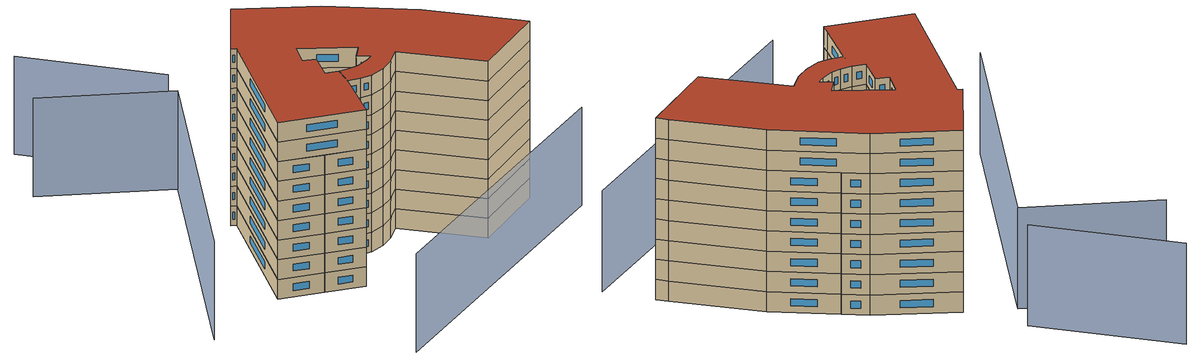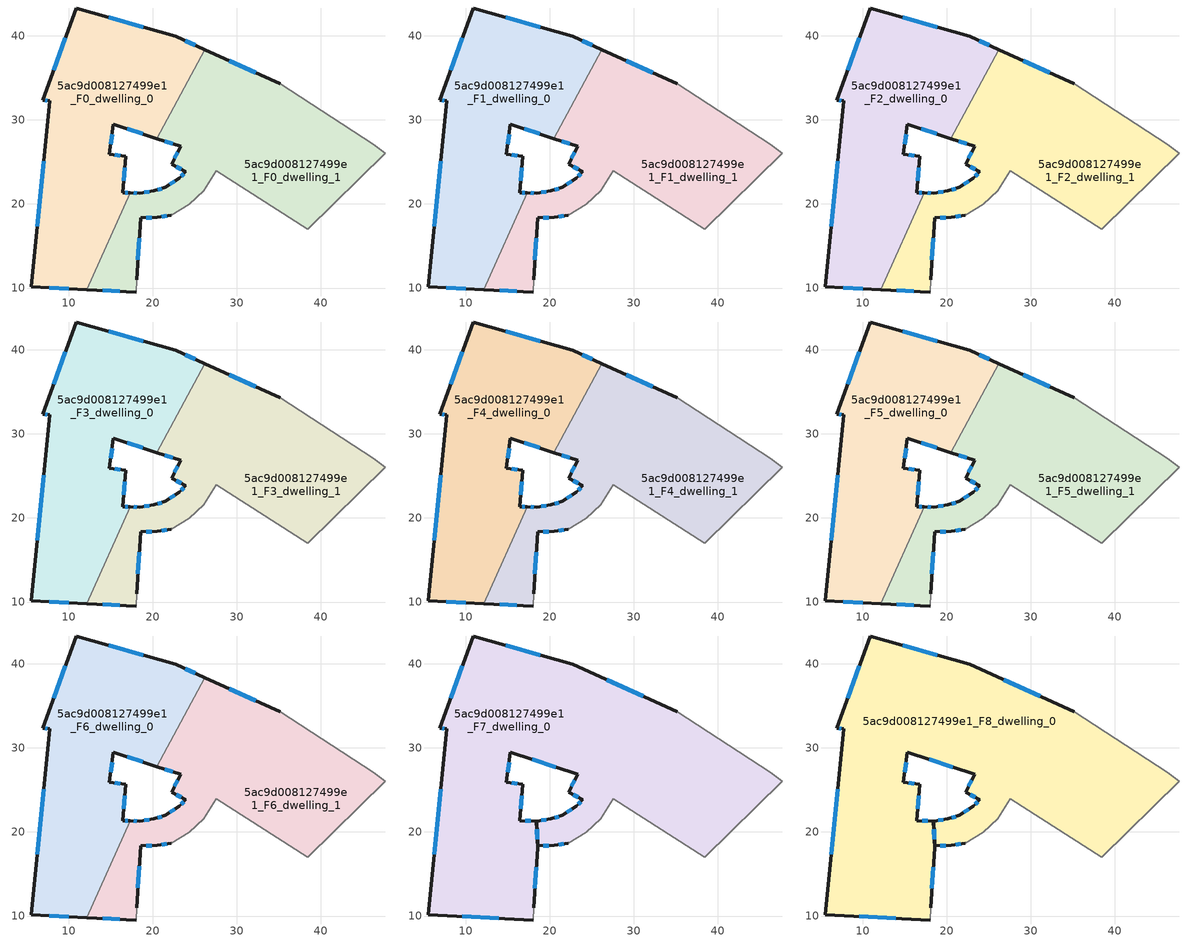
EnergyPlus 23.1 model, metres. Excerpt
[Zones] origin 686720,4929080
5ac9d008127499e1_F0_dwelling_0
 floor ground (EU_floor_Construction): 22.74,39.92 26.2,38.35 20.5,27.77 15.3,29.46 14.85,25.91 16.78,25.68 16.42,21.35 17.35,21.32 12.13,9.83 5.53,10.16 7.74,32.26 6.94,32.34 10.91,43.29 z0
 wall outside (EU_wall_Construction): 26.2,38.35 22.74,39.92 10.91,43.29 6.94,32.34 7.74,32.26 5.53,10.16 12.13,9.83 / 17.35,21.32 16.42,21.35 16.78,25.68 14.85,25.91 15.3,29.46 20.5,27.77 z0:3
 wall to 5ac9d008127499e1_F0_dwelling_1 (EU_wall_Construction): 20.5,27.77 26.2,38.35 / 12.13,9.83 17.35,21.32 z0:3
 window (EU_Window_Construction): 7.2,32.32 7.48,32.29 / 9.62,39.73 8.24,35.9 / 18.9,41.02 14.76,42.2 / 25.07,38.86 23.87,39.41 / 16.99,28.91 18.81,28.32 / 15,27.07 15.16,28.31 / 16.16,25.76 15.48,25.84 / 16.54,22.76 16.67,24.27 / 17.05,21.33 16.72,21.34 / 7.68,10.05 9.99,9.94 / 7.03,25.08 6.25,17.35 z0.98:2.02
5ac9d008127499e1_F0_dwelling_1
 floor ground (EU_floor_Construction): 46.21,27.08 47.66,26.03 38.4,16.98 27.55,23.96 26.05,21.59 24.33,19.97 22.2,18.66 20.52,18.4 18.56,18.33 18.08,11 18.01,9.53 12.13,9.83 17.35,21.32 18.47,21.28 20.14,21.55 21.48,21.96 23.15,23.06 23.93,23.85 22.23,24.72 23.3,26.86 20.5,27.77 26.2,38.35 35.16,34.26 z0
 wall outside (EU_wall_Construction): 18.08,11 18.56,18.33 20.52,18.4 22.2,18.66 / 12.13,9.83 18.01,9.53 / 20.5,27.77 23.3,26.86 22.23,24.72 23.93,23.85 23.15,23.06 21.48,21.96 20.14,21.55 18.47,21.28 17.35,21.32 / 35.16,34.26 26.2,38.35 z0:3
 wall adiabatic (EU_wall_Construction): 22.2,18.66 24.33,19.97 26.05,21.59 27.55,23.96 38.4,16.98 47.66,26.03 46.21,27.08 35.16,34.26 / 18.01,9.53 18.08,11 z0:3
 window (EU_Window_Construction): 21.07,18.49 21.66,18.58 / 19.2,18.35 19.89,18.38 / 18.24,13.39 18.41,15.95 / 14.05,9.73 16.1,9.63 / 18.11,21.29 17.71,21.31 / 19.6,21.46 19.02,21.37 / 21.05,21.83 20.58,21.69 / 22.61,22.7 22.03,22.32 / 23.68,23.6 23.41,23.32 / 22.79,24.44 23.38,24.13 / 22.96,26.17 22.58,25.42 / 21.41,27.48 22.39,27.16 / 32.25,35.59 29.11,37.02 z0.98:2.02
5ac9d008127499e1_F1_dwelling_0
 floor to 5ac9d008127499e1_F0_dwelling_0 (EU_floor_Construction): 22.74,39.92 26.2,38.35 20.5,27.77 15.3,29.46 14.85,25.91 16.78,25.68 16.42,21.35 17.35,21.32 12.13,9.83 5.53,10.16 7.74,32.26 6.94,32.34 10.91,43.29 z3
 wall outside (EU_wall_Construction): 26.2,38.35 22.74,39.92 10.91,43.29 6.94,32.34 7.74,32.26 5.53,10.16 12.13,9.83 / 17.35,21.32 16.42,21.35 16.78,25.68 14.85,25.91 15.3,29.46 20.5,27.77 z3:6
 wall to 5ac9d008127499e1_F1_dwelling_1 (EU_wall_Construction): 20.5,27.77 26.2,38.35 / 12.13,9.83 17.35,21.32 z3:6
 window (EU_Window_Construction): 7.2,32.32 7.48,32.29 / 9.62,39.73 8.24,35.9 / 18.9,41.02 14.76,42.2 / 25.07,38.86 23.87,39.41 / 16.99,28.91 18.81,28.32 / 15,27.07 15.16,28.31 / 16.16,25.76 15.48,25.84 / 16.54,22.76 16.67,24.27 / 17.05,21.33 16.72,21.34 / 7.68,10.05 9.99,9.94 / 7.03,25.08 6.25,17.35 z3.98:5.02
5ac9d008127499e1_F1_dwelling_1
 floor to 5ac9d008127499e1_F0_dwelling_1 (EU_floor_Construction): 46.21,27.08 47.66,26.03 38.4,16.98 27.55,23.96 26.05,21.59 24.33,19.97 22.2,18.66 20.52,18.4 18.56,18.33 18.08,11 18.01,9.53 12.13,9.83 17.35,21.32 18.47,21.28 20.14,21.55 21.48,21.96 23.15,23.06 23.93,23.85 22.23,24.72 23.3,26.86 20.5,27.77 26.2,38.35 35.16,34.26 z3
 wall outside (EU_wall_Construction): 18.08,11 18.56,18.33 20.52,18.4 22.2,18.66 / 12.13,9.83 18.01,9.53 / 20.5,27.77 23.3,26.86 22.23,24.72 23.93,23.85 23.15,23.06 21.48,21.96 20.14,21.55 18.47,21.28 17.35,21.32 / 35.16,34.26 26.2,38.35 z3:6
 wall adiabatic (EU_wall_Construction): 22.2,18.66 24.33,19.97 26.05,21.59 27.55,23.96 38.4,16.98 47.66,26.03 46.21,27.08 35.16,34.26 / 18.01,9.53 18.08,11 z3:6
 window (EU_Window_Construction): 21.07,18.49 21.66,18.58 / 19.2,18.35 19.89,18.38 / 18.24,13.39 18.41,15.95 / 14.05,9.73 16.1,9.63 / 18.11,21.29 17.71,21.31 / 19.6,21.46 19.02,21.37 / 21.05,21.83 20.58,21.69 / 22.61,22.7 22.03,22.32 / 23.68,23.6 23.41,23.32 / 22.79,24.44 23.38,24.13 / 22.96,26.17 22.58,25.42 / 21.41,27.48 22.39,27.16 / 32.25,35.59 29.11,37.02 z3.98:5.02
5ac9d008127499e1_F2_dwelling_0
 floor to 5ac9d008127499e1_F1_dwelling_0 (EU_floor_Construction): 22.74,39.92 26.2,38.35 20.5,27.77 15.3,29.46 14.85,25.91 16.78,25.68 16.42,21.35 17.35,21.32 12.13,9.83 5.53,10.16 7.74,32.26 6.94,32.34 10.91,43.29 z6
 wall outside (EU_wall_Construction): 26.2,38.35 22.74,39.92 10.91,43.29 6.94,32.34 7.74,32.26 5.53,10.16 12.13,9.83 / 17.35,21.32 16.42,21.35 16.78,25.68 14.85,25.91 15.3,29.46 20.5,27.77 z6:9
 wall to 5ac9d008127499e1_F2_dwelling_1 (EU_wall_Construction): 20.5,27.77 26.2,38.35 / 12.13,9.83 17.35,21.32 z6:9
 window (EU_Window_Construction): 7.2,32.32 7.48,32.29 / 9.62,39.73 8.24,35.9 / 18.9,41.02 14.76,42.2 / 25.07,38.86 23.87,39.41 / 16.99,28.91 18.81,28.32 / 15,27.07 15.16,28.31 / 16.16,25.76 15.48,25.84 / 16.54,22.76 16.67,24.27 / 17.05,21.33 16.72,21.34 / 7.68,10.05 9.99,9.94 / 7.03,25.08 6.25,17.35 z6.98:8.02
5ac9d008127499e1_F2_dwelling_1
 floor to 5ac9d008127499e1_F1_dwelling_1 (EU_floor_Construction): 46.21,27.08 47.66,26.03 38.4,16.98 27.55,23.96 26.05,21.59 24.33,19.97 22.2,18.66 20.52,18.4 18.56,18.33 18.08,11 18.01,9.53 12.13,9.83 17.35,21.32 18.47,21.28 20.14,21.55 21.48,21.96 23.15,23.06 23.93,23.85 22.23,24.72 23.3,26.86 20.5,27.77 26.2,38.35 35.16,34.26 z6
 wall outside (EU_wall_Construction): 18.08,11 18.56,18.33 20.52,18.4 22.2,18.66 / 12.13,9.83 18.01,9.53 / 20.5,27.77 23.3,26.86 22.23,24.72 23.93,23.85 23.15,23.06 21.48,21.96 20.14,21.55 18.47,21.28 17.35,21.32 / 35.16,34.26 26.2,38.35 z6:9
 wall adiabatic (EU_wall_Construction): 22.2,18.66 24.33,19.97 26.05,21.59 27.55,23.96 38.4,16.98 47.66,26.03 46.21,27.08 35.16,34.26 / 18.01,9.53 18.08,11 z6:9
 window (EU_Window_Construction): 21.07,18.49 21.66,18.58 / 19.2,18.35 19.89,18.38 / 18.24,13.39 18.41,15.95 / 14.05,9.73 16.1,9.63 / 18.11,21.29 17.71,21.31 / 19.6,21.46 19.02,21.37 / 21.05,21.83 20.58,21.69 / 22.61,22.7 22.03,22.32 / 23.68,23.6 23.41,23.32 / 22.79,24.44 23.38,24.13 / 22.96,26.17 22.58,25.42 / 21.41,27.48 22.39,27.16 / 32.25,35.59 29.11,37.02 z6.98:8.02
5ac9d008127499e1_F3_dwelling_0
 floor to 5ac9d008127499e1_F2_dwelling_0 (EU_floor_Construction): 22.74,39.92 26.2,38.35 20.5,27.77 15.3,29.46 14.85,25.91 16.78,25.68 16.42,21.35 17.35,21.32 12.13,9.83 5.53,10.16 7.74,32.26 6.94,32.34 10.91,43.29 z9
 wall outside (EU_wall_Construction): 26.2,38.35 22.74,39.92 10.91,43.29 6.94,32.34 7.74,32.26 5.53,10.16 12.13,9.83 / 17.35,21.32 16.42,21.35 16.78,25.68 14.85,25.91 15.3,29.46 20.5,27.77 z9:12
 wall to 5ac9d008127499e1_F3_dwelling_1 (EU_wall_Construction): 20.5,27.77 26.2,38.35 / 12.13,9.83 17.35,21.32 z9:12
 window (EU_Window_Construction): 7.2,32.32 7.48,32.29 / 9.62,39.73 8.24,35.9 / 18.9,41.02 14.76,42.2 / 25.07,38.86 23.87,39.41 / 16.99,28.91 18.81,28.32 / 15,27.07 15.16,28.31 / 16.16,25.76 15.48,25.84 / 16.54,22.76 16.67,24.27 / 17.05,21.33 16.72,21.34 / 7.68,10.05 9.99,9.94 / 7.03,25.08 6.25,17.35 z9.98:11.02
5ac9d008127499e1_F3_dwelling_1
 floor to 5ac9d008127499e1_F2_dwelling_1 (EU_floor_Construction): 46.21,27.08 47.66,26.03 38.4,16.98 27.55,23.96 26.05,21.59 24.33,19.97 22.2,18.66 20.52,18.4 18.56,18.33 18.08,11 18.01,9.53 12.13,9.83 17.35,21.32 18.47,21.28 20.14,21.55 21.48,21.96 23.15,23.06 23.93,23.85 22.23,24.72 23.3,26.86 20.5,27.77 26.2,38.35 35.16,34.26 z9
 wall outside (EU_wall_Construction): 18.08,11 18.56,18.33 20.52,18.4 22.2,18.66 / 12.13,9.83 18.01,9.53 / 20.5,27.77 23.3,26.86 22.23,24.72 23.93,23.85 23.15,23.06 21.48,21.96 20.14,21.55 18.47,21.28 17.35,21.32 / 35.16,34.26 26.2,38.35 z9:12
 wall adiabatic (EU_wall_Construction): 22.2,18.66 24.33,19.97 26.05,21.59 27.55,23.96 38.4,16.98 47.66,26.03 46.21,27.08 35.16,34.26 / 18.01,9.53 18.08,11 z9:12
 window (EU_Window_Construction): 21.07,18.49 21.66,18.58 / 19.2,18.35 19.89,18.38 / 18.24,13.39 18.41,15.95 / 14.05,9.73 16.1,9.63 / 18.11,21.29 17.71,21.31 / 19.6,21.46 19.02,21.37 / 21.05,21.83 20.58,21.69 / 22.61,22.7 22.03,22.32 / 23.68,23.6 23.41,23.32 / 22.79,24.44 23.38,24.13 / 22.96,26.17 22.58,25.42 / 21.41,27.48 22.39,27.16 / 32.25,35.59 29.11,37.02 z9.98:11.02
5ac9d008127499e1_F4_dwelling_0
 floor to 5ac9d008127499e1_F3_dwelling_0 (EU_floor_Construction): 22.74,39.92 26.2,38.35 20.5,27.77 15.3,29.46 14.85,25.91 16.78,25.68 16.42,21.35 17.35,21.32 12.13,9.83 5.53,10.16 7.74,32.26 6.94,32.34 10.91,43.29 z12
 wall outside (EU_wall_Construction): 26.2,38.35 22.74,39.92 10.91,43.29 6.94,32.34 7.74,32.26 5.53,10.16 12.13,9.83 / 17.35,21.32 16.42,21.35 16.78,25.68 14.85,25.91 15.3,29.46 20.5,27.77 z12:15
 wall to 5ac9d008127499e1_F4_dwelling_1 (EU_wall_Construction): 20.5,27.77 26.2,38.35 / 12.13,9.83 17.35,21.32 z12:15
 window (EU_Window_Construction): 7.2,32.32 7.48,32.29 / 9.62,39.73 8.24,35.9 / 18.9,41.02 14.76,42.2 / 25.07,38.86 23.87,39.41 / 16.99,28.91 18.81,28.32 / 15,27.07 15.16,28.31 / 16.16,25.76 15.48,25.84 / 16.54,22.76 16.67,24.27 / 17.05,21.33 16.72,21.34 / 7.68,10.05 9.99,9.94 / 7.03,25.08 6.25,17.35 z12.98:14.02
5ac9d008127499e1_F4_dwelling_1
 floor to 5ac9d008127499e1_F3_dwelling_1 (EU_floor_Construction): 46.21,27.08 47.66,26.03 38.4,16.98 27.55,23.96 26.05,21.59 24.33,19.97 22.2,18.66 20.52,18.4 18.56,18.33 18.08,11 18.01,9.53 12.13,9.83 17.35,21.32 18.47,21.28 20.14,21.55 21.48,21.96 23.15,23.06 23.93,23.85 22.23,24.72 23.3,26.86 20.5,27.77 26.2,38.35 35.16,34.26 z12
 wall outside (EU_wall_Construction): 18.08,11 18.56,18.33 20.52,18.4 22.2,18.66 / 12.13,9.83 18.01,9.53 / 20.5,27.77 23.3,26.86 22.23,24.72 23.93,23.85 23.15,23.06 21.48,21.96 20.14,21.55 18.47,21.28 17.35,21.32 / 35.16,34.26 26.2,38.35 z12:15
 wall adiabatic (EU_wall_Construction): 22.2,18.66 24.33,19.97 26.05,21.59 27.55,23.96 38.4,16.98 47.66,26.03 46.21,27.08 35.16,34.26 / 18.01,9.53 18.08,11 z12:15
 window (EU_Window_Construction): 21.07,18.49 21.66,18.58 / 19.2,18.35 19.89,18.38 / 18.24,13.39 18.41,15.95 / 14.05,9.73 16.1,9.63 / 18.11,21.29 17.71,21.31 / 19.6,21.46 19.02,21.37 / 21.05,21.83 20.58,21.69 / 22.61,22.7 22.03,22.32 / 23.68,23.6 23.41,23.32 / 22.79,24.44 23.38,24.13 / 22.96,26.17 22.58,25.42 / 21.41,27.48 22.39,27.16 / 32.25,35.59 29.11,37.02 z12.98:14.02
5ac9d008127499e1_F5_dwelling_0
 floor to 5ac9d008127499e1_F4_dwelling_0 (EU_floor_Construction): 22.74,39.92 26.2,38.35 20.5,27.77 15.3,29.46 14.85,25.91 16.78,25.68 16.42,21.35 17.35,21.32 12.13,9.83 5.53,10.16 7.74,32.26 6.94,32.34 10.91,43.29 z15
 wall outside (EU_wall_Construction): 26.2,38.35 22.74,39.92 10.91,43.29 6.94,32.34 7.74,32.26 5.53,10.16 12.13,9.83 / 17.35,21.32 16.42,21.35 16.78,25.68 14.85,25.91 15.3,29.46 20.5,27.77 z15:18
 wall to 5ac9d008127499e1_F5_dwelling_1 (EU_wall_Construction): 20.5,27.77 26.2,38.35 / 12.13,9.83 17.35,21.32 z15:18
 window (EU_Window_Construction): 7.2,32.32 7.48,32.29 / 9.62,39.73 8.24,35.9 / 18.9,41.02 14.76,42.2 / 25.07,38.86 23.87,39.41 / 16.99,28.91 18.81,28.32 / 15,27.07 15.16,28.31 / 16.16,25.76 15.48,25.84 / 16.54,22.76 16.67,24.27 / 17.05,21.33 16.72,21.34 / 7.68,10.05 9.99,9.94 / 7.03,25.08 6.25,17.35 z15.98:17.02
5ac9d008127499e1_F5_dwelling_1
 floor to 5ac9d008127499e1_F4_dwelling_1 (EU_floor_Construction): 46.21,27.08 47.66,26.03 38.4,16.98 27.55,23.96 26.05,21.59 24.33,19.97 22.2,18.66 20.52,18.4 18.56,18.33 18.08,11 18.01,9.53 12.13,9.83 17.35,21.32 18.47,21.28 20.14,21.55 21.48,21.96 23.15,23.06 23.93,23.85 22.23,24.72 23.3,26.86 20.5,27.77 26.2,38.35 35.16,34.26 z15
 wall outside (EU_wall_Construction): 18.08,11 18.56,18.33 20.52,18.4 22.2,18.66 / 12.13,9.83 18.01,9.53 / 20.5,27.77 23.3,26.86 22.23,24.72 23.93,23.85 23.15,23.06 21.48,21.96 20.14,21.55 18.47,21.28 17.35,21.32 / 35.16,34.26 26.2,38.35 z15:18
 wall adiabatic (EU_wall_Construction): 22.2,18.66 24.33,19.97 26.05,21.59 27.55,23.96 38.4,16.98 47.66,26.03 46.21,27.08 35.16,34.26 / 18.01,9.53 18.08,11 z15:18
 window (EU_Window_Construction): 21.07,18.49 21.66,18.58 / 19.2,18.35 19.89,18.38 / 18.24,13.39 18.41,15.95 / 14.05,9.73 16.1,9.63 / 18.11,21.29 17.71,21.31 / 19.6,21.46 19.02,21.37 / 21.05,21.83 20.58,21.69 / 22.61,22.7 22.03,22.32 / 23.68,23.6 23.41,23.32 / 22.79,24.44 23.38,24.13 / 22.96,26.17 22.58,25.42 / 21.41,27.48 22.39,27.16 / 32.25,35.59 29.11,37.02 z15.98:17.02
5ac9d008127499e1_F6_dwelling_0
 floor to 5ac9d008127499e1_F5_dwelling_0 (EU_floor_Construction): 22.74,39.92 26.2,38.35 20.5,27.77 15.3,29.46 14.85,25.91 16.78,25.68 16.42,21.35 17.35,21.32 12.13,9.83 5.53,10.16 7.74,32.26 6.94,32.34 10.91,43.29 z18
 wall outside (EU_wall_Construction): 26.2,38.35 22.74,39.92 10.91,43.29 6.94,32.34 7.74,32.26 5.53,10.16 12.13,9.83 / 17.35,21.32 16.42,21.35 16.78,25.68 14.85,25.91 15.3,29.46 20.5,27.77 z18:21
 wall to 5ac9d008127499e1_F6_dwelling_1 (EU_wall_Construction): 20.5,27.77 26.2,38.35 / 12.13,9.83 17.35,21.32 z18:21
 window (EU_Window_Construction): 7.2,32.32 7.48,32.29 / 9.62,39.73 8.24,35.9 / 18.9,41.02 14.76,42.2 / 25.07,38.86 23.87,39.41 / 16.99,28.91 18.81,28.32 / 15,27.07 15.16,28.31 / 16.16,25.76 15.48,25.84 / 16.54,22.76 16.67,24.27 / 17.05,21.33 16.72,21.34 / 7.68,10.05 9.99,9.94 / 7.03,25.08 6.25,17.35 z18.98:20.02
5ac9d008127499e1_F6_dwelling_1
 floor to 5ac9d008127499e1_F5_dwelling_1 (EU_floor_Construction): 46.21,27.08 47.66,26.03 38.4,16.98 27.55,23.96 26.05,21.59 24.33,19.97 22.2,18.66 20.52,18.4 18.56,18.33 18.08,11 18.01,9.53 12.13,9.83 17.35,21.32 18.47,21.28 20.14,21.55 21.48,21.96 23.15,23.06 23.93,23.85 22.23,24.72 23.3,26.86 20.5,27.77 26.2,38.35 35.16,34.26 z18
 wall outside (EU_wall_Construction): 18.08,11 18.56,18.33 20.52,18.4 22.2,18.66 / 12.13,9.83 18.01,9.53 / 20.5,27.77 23.3,26.86 22.23,24.72 23.93,23.85 23.15,23.06 21.48,21.96 20.14,21.55 18.47,21.28 17.35,21.32 / 35.16,34.26 26.2,38.35 z18:21
 wall adiabatic (EU_wall_Construction): 22.2,18.66 24.33,19.97 26.05,21.59 27.55,23.96 38.4,16.98 47.66,26.03 46.21,27.08 35.16,34.26 / 18.01,9.53 18.08,11 z18:21
 window (EU_Window_Construction): 21.07,18.49 21.66,18.58 / 19.2,18.35 19.89,18.38 / 18.24,13.39 18.41,15.95 / 14.05,9.73 16.1,9.63 / 18.11,21.29 17.71,21.31 / 19.6,21.46 19.02,21.37 / 21.05,21.83 20.58,21.69 / 22.61,22.7 22.03,22.32 / 23.68,23.6 23.41,23.32 / 22.79,24.44 23.38,24.13 / 22.96,26.17 22.58,25.42 / 21.41,27.48 22.39,27.16 / 32.25,35.59 29.11,37.02 z18.98:20.02
 roof outside (EU_roof_Construction): 18.55,18.11 18.56,18.33 18.59,18.33 18.45,21.28 17.64,21.31 18.4,21.28 z21
5ac9d008127499e1_F7_dwelling_0
 floor to 5ac9d008127499e1_F6_dwelling_0 (EU_floor_Construction): 22.74,39.92 26.2,38.35 20.5,27.77 15.3,29.46 14.85,25.91 16.78,25.68 16.42,21.35 17.35,21.32 12.13,9.83 5.53,10.16 7.74,32.26 6.94,32.34 10.91,43.29 z21
 floor to 5ac9d008127499e1_F6_dwelling_1 (EU_floor_Construction): 46.21,27.08 47.66,26.03 38.4,16.98 27.55,23.96 26.05,21.59 24.33,19.97 22.2,18.66 20.52,18.4 18.59,18.33 18.45,21.28 18.47,21.28 20.14,21.55 21.48,21.96 23.15,23.06 23.93,23.85 22.23,24.72 23.3,26.86 20.5,27.77 26.2,38.35 35.16,34.26 z21; 18.4,21.28 18.55,18.11 18.08,11 18.01,9.53 12.13,9.83 17.35,21.32 z21
 wall outside (EU_wall_Construction): 18.45,21.28 18.59,18.33 20.52,18.4 22.2,18.66 / 18.45,21.28 18.47,21.28 / 18.4,21.28 16.42,21.35 16.78,25.68 14.85,25.91 15.3,29.46 23.3,26.86 22.23,24.72 23.93,23.85 23.15,23.06 21.48,21.96 20.14,21.55 18.47,21.28 / 18.4,21.28 18.55,18.11 / 18.08,11 18.55,18.11 / 35.16,34.26 22.74,39.92 10.91,43.29 6.94,32.34 7.74,32.26 5.53,10.16 18.01,9.53 z21:24
 wall adiabatic (EU_wall_Construction): 22.2,18.66 24.33,19.97 26.05,21.59 27.55,23.96 38.4,16.98 47.66,26.03 46.21,27.08 35.16,34.26 / 18.01,9.53 18.08,11 z21:24
 window (EU_Window_Construction): 21.07,18.49 21.66,18.58 / 19.22,18.36 19.89,18.38 / 18.5,20.32 18.54,19.29 / 19.6,21.46 19.02,21.37 / 21.05,21.83 20.58,21.69 / 22.61,22.7 22.03,22.32 / 23.68,23.6 23.41,23.32 / 22.79,24.44 23.38,24.13 / 22.96,26.17 22.58,25.42 / 17.91,28.62 20.7,27.71 / 15,27.07 15.16,28.31 / 16.16,25.76 15.48,25.84 / 16.54,22.76 16.67,24.27 / 17.76,21.31 17.07,21.33 / 18.45,20.25 18.5,19.14 / 18.23,13.31 18.4,15.8 / 9.59,9.96 13.95,9.74 / 7.03,25.08 6.25,17.35 / 7.2,32.32 7.48,32.29 / 9.62,39.73 8.24,35.9 / 18.9,41.02 14.76,42.2 / 31.12,36.1 26.78,38.08 z21.98:23.02
5ac9d008127499e1_F8_dwelling_0
 floor to 5ac9d008127499e1_F7_dwelling_0 (EU_floor_Construction): 35.16,34.26 46.21,27.08 47.66,26.03 38.4,16.98 27.55,23.96 26.05,21.59 24.33,19.97 22.2,18.66 20.52,18.4 18.59,18.33 18.45,21.28 18.47,21.28 20.14,21.55 21.48,21.96 23.15,23.06 23.93,23.85 22.23,24.72 23.3,26.86 15.3,29.46 14.85,25.91 16.78,25.68 16.42,21.35 18.4,21.28 18.55,18.11 18.08,11 18.01,9.53 5.53,10.16 7.74,32.26 6.94,32.34 10.91,43.29 22.74,39.92 z24
 wall outside (EU_wall_Construction): 18.45,21.28 18.59,18.33 20.52,18.4 22.2,18.66 / 18.45,21.28 18.47,21.28 / 18.4,21.28 16.42,21.35 16.78,25.68 14.85,25.91 15.3,29.46 23.3,26.86 22.23,24.72 23.93,23.85 23.15,23.06 21.48,21.96 20.14,21.55 18.47,21.28 / 18.4,21.28 18.55,18.11 / 18.08,11 18.55,18.11 / 35.16,34.26 22.74,39.92 10.91,43.29 6.94,32.34 7.74,32.26 5.53,10.16 18.01,9.53 z24:27
 wall adiabatic (EU_wall_Construction): 22.2,18.66 24.33,19.97 26.05,21.59 27.55,23.96 38.4,16.98 47.66,26.03 46.21,27.08 35.16,34.26 / 18.01,9.53 18.08,11 z24:27
 window (EU_Window_Construction): 21.07,18.49 21.66,18.58 / 19.22,18.36 19.89,18.38 / 18.5,20.32 18.54,19.29 / 19.6,21.46 19.02,21.37 / 21.05,21.83 20.58,21.69 / 22.61,22.7 22.03,22.32 / 23.68,23.6 23.41,23.32 / 22.79,24.44 23.38,24.13 / 22.96,26.17 22.58,25.42 / 17.91,28.62 20.7,27.71 / 15,27.07 15.16,28.31 / 16.16,25.76 15.48,25.84 / 16.54,22.76 16.67,24.27 / 17.76,21.31 17.07,21.33 / 18.45,20.25 18.5,19.14 / 18.23,13.31 18.4,15.8 / 9.59,9.96 13.95,9.74 / 7.03,25.08 6.25,17.35 / 7.2,32.32 7.48,32.29 / 9.62,39.73 8.24,35.9 / 18.9,41.02 14.76,42.2 / 31.12,36.1 26.78,38.08 z24.98:26.02
 roof outside (EU_roof_Construction): 38.4,16.98 47.66,26.03 46.21,27.08 35.16,34.26 22.74,39.92 10.91,43.29 6.94,32.34 7.74,32.26 5.53,10.16 18.01,9.53 18.08,11 18.55,18.11 18.4,21.28 16.42,21.35 16.78,25.68 14.85,25.91 15.3,29.46 23.3,26.86 22.23,24.72 23.93,23.85 23.15,23.06 21.48,21.96 20.14,21.55 18.47,21.28 18.45,21.28 18.59,18.33 20.52,18.4 22.2,18.66 24.33,19.97 26.05,21.59 27.55,23.96 z27
shading: 17.76,-10.71 53.53,21.51 / 4.33,49.8 -13.39,61.98 / -15.22,49.59 3.89,44.89 / 3.89,44.89 -6.65,2.04 z0:15
[Building]
EU S2 Campaign: North Axis=0; Terrain=City; Solar Distribution=FullExterior
[Site:Location]
Bologna: Latitude=44.5; Longitude=11.25; Time Zone=1; Elevation=37
[SizingPeriod:WeatherFileDays]
AnnualSizingPeriod: Begin Month=1; Begin Day of Month=1; End Month=12; End Day of Month=31; Day of Week for Start Day=Monday; Use Weather File Daylight Saving Period=No; Use Weather File Rain and Snow Indicators=No
[MATERIAL]
EU_InternalMass_Material: Roughness=MediumRough; Thickness=0.1; Conductivity=1; Density=1800; Specific Heat=900; Thermal Absorptance=0.9; Solar Absorptance=0.7; Visible Absorptance=0.7
[MATERIAL:NOMASS] Roughness=MediumRough; Thermal Absorptance=0.9; Solar Absorptance=0.7; Visible Absorptance=0.7
Name | Thermal Resistance
EU_wall_NoMass | 0.905828
EU_roof_NoMass | 0.37593
EU_floor_NoMass | 0.67114
[WINDOWMATERIAL:SIMPLEGLAZINGSYSTEM]
EU_Window_SimpleGlazing: UFactor=4.52486; Solar Heat Gain Coefficient=0.85; Visible Transmittance=0.85
[CONSTRUCTION]
EU_wall_Construction: EU_wall_NoMass
EU_roof_Construction: EU_roof_NoMass
EU_floor_Construction: EU_floor_NoMass
EU_InternalMass_Construction: EU_InternalMass_Material
EU_Window_Construction: EU_Window_SimpleGlazing
[ZONE] Type=1; Multiplier=1; Ceiling Height=autocalculate; Floor Area=autocalculate; Part of Total Floor Area=Yes
Name | Volume
5ac9d008127499e1_F0_dwelling_0; 5ac9d008127499e1_F1_dwelling_0; 5ac9d008127499e1_F2_dwelling_0; 5ac9d008127499e1_F3_dwelling_0; 5ac9d008127499e1_F4_dwelling_0; 5ac9d008127499e1_F5_dwelling_0; 5ac9d008127499e1_F6_dwelling_0 | 1088.6
5ac9d008127499e1_F7_dwelling_0; 5ac9d008127499e1_F8_dwelling_0 | 2176.74
5ac9d008127499e1_F0_dwelling_1; 5ac9d008127499e1_F1_dwelling_1; 5ac9d008127499e1_F2_dwelling_1; 5ac9d008127499e1_F3_dwelling_1; 5ac9d008127499e1_F4_dwelling_1; 5ac9d008127499e1_F5_dwelling_1; 5ac9d008127499e1_F6_dwelling_1 | 1088.62
[INTERNALMASS] Construction=EU_InternalMass_Construction
Name | Zone or ZoneList | Surface Area
5ac9d008127499e1_F0_dwelling_0_EU_InternalMass | 5ac9d008127499e1_F0_dwelling_0 | 362.867
5ac9d008127499e1_F0_dwelling_1_EU_InternalMass | 5ac9d008127499e1_F0_dwelling_1 | 362.872
5ac9d008127499e1_F1_dwelling_0_EU_InternalMass | 5ac9d008127499e1_F1_dwelling_0 | 362.867
5ac9d008127499e1_F1_dwelling_1_EU_InternalMass | 5ac9d008127499e1_F1_dwelling_1 | 362.872
5ac9d008127499e1_F2_dwelling_0_EU_InternalMass | 5ac9d008127499e1_F2_dwelling_0 | 362.867
5ac9d008127499e1_F2_dwelling_1_EU_InternalMass | 5ac9d008127499e1_F2_dwelling_1 | 362.872
5ac9d008127499e1_F3_dwelling_0_EU_InternalMass | 5ac9d008127499e1_F3_dwelling_0 | 362.867
5ac9d008127499e1_F3_dwelling_1_EU_InternalMass | 5ac9d008127499e1_F3_dwelling_1 | 362.872
5ac9d008127499e1_F4_dwelling_0_EU_InternalMass | 5ac9d008127499e1_F4_dwelling_0 | 362.867
5ac9d008127499e1_F4_dwelling_1_EU_InternalMass | 5ac9d008127499e1_F4_dwelling_1 | 362.872
5ac9d008127499e1_F5_dwelling_0_EU_InternalMass | 5ac9d008127499e1_F5_dwelling_0 | 362.867
5ac9d008127499e1_F5_dwelling_1_EU_InternalMass | 5ac9d008127499e1_F5_dwelling_1 | 362.872
5ac9d008127499e1_F6_dwelling_0_EU_InternalMass | 5ac9d008127499e1_F6_dwelling_0 | 362.867
5ac9d008127499e1_F6_dwelling_1_EU_InternalMass | 5ac9d008127499e1_F6_dwelling_1 | 362.872
5ac9d008127499e1_F7_dwelling_0_EU_InternalMass | 5ac9d008127499e1_F7_dwelling_0 | 725.582
5ac9d008127499e1_F8_dwelling_0_EU_InternalMass | 5ac9d008127499e1_F8_dwelling_0 | 725.582
[OTHEREQUIPMENT] Fuel Type=Electricity; Design Level Calculation Method=Watts/Area; Power per Zone Floor Area=1; Fraction Latent=0; Fraction Radiant=0; Fraction Lost=0; Carbon Dioxide Generation Rate=0; EndUse Subcategory=EU_Step8_InternalGains
Name | Zone or ZoneList or Space or SpaceList | Schedule
EU_Step8_InternalGain_5ac9d008127499e1_F0_dwelling_0_f000 | 5ac9d008127499e1_F0_dwelling_0 | EU_Step8_GainSchedule_5ac9d008127499e1_F0_dwelling_0_f000
EU_Step8_InternalGain_5ac9d008127499e1_F0_dwelling_1_f000 | 5ac9d008127499e1_F0_dwelling_1 | EU_Step8_GainSchedule_5ac9d008127499e1_F0_dwelling_1_f000
EU_Step8_InternalGain_5ac9d008127499e1_F1_dwelling_0_f000 | 5ac9d008127499e1_F1_dwelling_0 | EU_Step8_GainSchedule_5ac9d008127499e1_F1_dwelling_0_f000
EU_Step8_InternalGain_5ac9d008127499e1_F1_dwelling_1_f000 | 5ac9d008127499e1_F1_dwelling_1 | EU_Step8_GainSchedule_5ac9d008127499e1_F1_dwelling_1_f000
EU_Step8_InternalGain_5ac9d008127499e1_F2_dwelling_0_f000 | 5ac9d008127499e1_F2_dwelling_0 | EU_Step8_GainSchedule_5ac9d008127499e1_F2_dwelling_0_f000
EU_Step8_InternalGain_5ac9d008127499e1_F2_dwelling_1_f000 | 5ac9d008127499e1_F2_dwelling_1 | EU_Step8_GainSchedule_5ac9d008127499e1_F2_dwelling_1_f000
EU_Step8_InternalGain_5ac9d008127499e1_F3_dwelling_0_f000 | 5ac9d008127499e1_F3_dwelling_0 | EU_Step8_GainSchedule_5ac9d008127499e1_F3_dwelling_0_f000
EU_Step8_InternalGain_5ac9d008127499e1_F3_dwelling_1_f000 | 5ac9d008127499e1_F3_dwelling_1 | EU_Step8_GainSchedule_5ac9d008127499e1_F3_dwelling_1_f000
EU_Step8_InternalGain_5ac9d008127499e1_F4_dwelling_0_f000 | 5ac9d008127499e1_F4_dwelling_0 | EU_Step8_GainSchedule_5ac9d008127499e1_F4_dwelling_0_f000
EU_Step8_InternalGain_5ac9d008127499e1_F4_dwelling_1_f000 | 5ac9d008127499e1_F4_dwelling_1 | EU_Step8_GainSchedule_5ac9d008127499e1_F4_dwelling_1_f000
EU_Step8_InternalGain_5ac9d008127499e1_F5_dwelling_0_f000 | 5ac9d008127499e1_F5_dwelling_0 | EU_Step8_GainSchedule_5ac9d008127499e1_F5_dwelling_0_f000
EU_Step8_InternalGain_5ac9d008127499e1_F5_dwelling_1_f000 | 5ac9d008127499e1_F5_dwelling_1 | EU_Step8_GainSchedule_5ac9d008127499e1_F5_dwelling_1_f000
EU_Step8_InternalGain_5ac9d008127499e1_F6_dwelling_0_f000 | 5ac9d008127499e1_F6_dwelling_0 | EU_Step8_GainSchedule_5ac9d008127499e1_F6_dwelling_0_f000
EU_Step8_InternalGain_5ac9d008127499e1_F6_dwelling_1_f000 | 5ac9d008127499e1_F6_dwelling_1 | EU_Step8_GainSchedule_5ac9d008127499e1_F6_dwelling_1_f000
EU_Step8_InternalGain_5ac9d008127499e1_F7_dwelling_0_f000 | 5ac9d008127499e1_F7_dwelling_0 | EU_Step8_GainSchedule_5ac9d008127499e1_F7_dwelling_0_f000
EU_Step8_InternalGain_5ac9d008127499e1_F8_dwelling_0_f000 | 5ac9d008127499e1_F8_dwelling_0 | EU_Step8_GainSchedule_5ac9d008127499e1_F8_dwelling_0_f000
[ZONEVENTILATION:DESIGNFLOWRATE] Schedule=EU_AlwaysOn; Design Flow Rate Calculation Method=AirChanges/Hour; Air Changes per Hour=0.73129; Ventilation Type=Natural; Fan Pressure Rise=0; Fan Total Efficiency=1; Constant Term Coefficient=1; Temperature Term Coefficient=0; Velocity Term Coefficient=0; Velocity Squared Term Coefficient=0; Minimum Indoor Temperature=-100; Maximum Indoor Temperature=100; Delta Temperature=-100; Minimum Outdoor Temperature=-100; Maximum Outdoor Temperature=100; Maximum Wind Speed=40
Name | Zone or ZoneList or Space or SpaceList
EU_ConstantAir_5ac9d008127499e1_F0_dwelling_0 | 5ac9d008127499e1_F0_dwelling_0
EU_ConstantAir_5ac9d008127499e1_F0_dwelling_1 | 5ac9d008127499e1_F0_dwelling_1
EU_ConstantAir_5ac9d008127499e1_F1_dwelling_0 | 5ac9d008127499e1_F1_dwelling_0
EU_ConstantAir_5ac9d008127499e1_F1_dwelling_1 | 5ac9d008127499e1_F1_dwelling_1
EU_ConstantAir_5ac9d008127499e1_F2_dwelling_0 | 5ac9d008127499e1_F2_dwelling_0
EU_ConstantAir_5ac9d008127499e1_F2_dwelling_1 | 5ac9d008127499e1_F2_dwelling_1
EU_ConstantAir_5ac9d008127499e1_F3_dwelling_0 | 5ac9d008127499e1_F3_dwelling_0
EU_ConstantAir_5ac9d008127499e1_F3_dwelling_1 | 5ac9d008127499e1_F3_dwelling_1
EU_ConstantAir_5ac9d008127499e1_F4_dwelling_0 | 5ac9d008127499e1_F4_dwelling_0
EU_ConstantAir_5ac9d008127499e1_F4_dwelling_1 | 5ac9d008127499e1_F4_dwelling_1
EU_ConstantAir_5ac9d008127499e1_F5_dwelling_0 | 5ac9d008127499e1_F5_dwelling_0
EU_ConstantAir_5ac9d008127499e1_F5_dwelling_1 | 5ac9d008127499e1_F5_dwelling_1
EU_ConstantAir_5ac9d008127499e1_F6_dwelling_0 | 5ac9d008127499e1_F6_dwelling_0
EU_ConstantAir_5ac9d008127499e1_F6_dwelling_1 | 5ac9d008127499e1_F6_dwelling_1
EU_ConstantAir_5ac9d008127499e1_F7_dwelling_0 | 5ac9d008127499e1_F7_dwelling_0
EU_ConstantAir_5ac9d008127499e1_F8_dwelling_0 | 5ac9d008127499e1_F8_dwelling_0
[HVACTEMPLATE:THERMOSTAT] Constant Heating Setpoint=20; Constant Cooling Setpoint=50
EU_HeatOnly_5ac9d008127499e1_F0_dwelling_0; EU_HeatOnly_5ac9d008127499e1_F0_dwelling_1; EU_HeatOnly_5ac9d008127499e1_F1_dwelling_0; EU_HeatOnly_5ac9d008127499e1_F1_dwelling_1; EU_HeatOnly_5ac9d008127499e1_F2_dwelling_0; EU_HeatOnly_5ac9d008127499e1_F2_dwelling_1; EU_HeatOnly_5ac9d008127499e1_F3_dwelling_0; EU_HeatOnly_5ac9d008127499e1_F3_dwelling_1; EU_HeatOnly_5ac9d008127499e1_F4_dwelling_0; EU_HeatOnly_5ac9d008127499e1_F4_dwelling_1; EU_HeatOnly_5ac9d008127499e1_F5_dwelling_0; EU_HeatOnly_5ac9d008127499e1_F5_dwelling_1; EU_HeatOnly_5ac9d008127499e1_F6_dwelling_0; EU_HeatOnly_5ac9d008127499e1_F6_dwelling_1; EU_HeatOnly_5ac9d008127499e1_F7_dwelling_0; EU_HeatOnly_5ac9d008127499e1_F8_dwelling_0
[HVACTEMPLATE:ZONE:IDEALLOADSAIRSYSTEM] System Availability Schedule=EU_AlwaysOn; Maximum Heating Supply Air Temperature=50; Minimum Cooling Supply Air Temperature=13; Maximum Heating Supply Air Humidity Ratio=0.0156; Minimum Cooling Supply Air Humidity Ratio=0.0077; Heating Limit=NoLimit; Cooling Limit=NoLimit; Heating Availability Schedule=EU_AlwaysOn; Cooling Availability Schedule=EU_CoolingOff; Dehumidification Control Type=ConstantSensibleHeatRatio; Cooling Sensible Heat Ratio=0.7; Dehumidification Setpoint=60; Humidification Control Type=None; Humidification Setpoint=30; Outdoor Air Method=None; Outdoor Air Flow Rate per Person=0.00944; Outdoor Air Flow Rate per Zone Floor Area=0; Outdoor Air Flow Rate per Zone=0; Demand Controlled Ventilation Type=None; Outdoor Air Economizer Type=NoEconomizer; Heat Recovery Type=None; Sensible Heat Recovery Effectiveness=0.7; Latent Heat Recovery Effectiveness=0.65
Name | Template Thermostat
5ac9d008127499e1_F0_dwelling_0 | EU_HeatOnly_5ac9d008127499e1_F0_dwelling_0
5ac9d008127499e1_F0_dwelling_1 | EU_HeatOnly_5ac9d008127499e1_F0_dwelling_1
5ac9d008127499e1_F1_dwelling_0 | EU_HeatOnly_5ac9d008127499e1_F1_dwelling_0
5ac9d008127499e1_F1_dwelling_1 | EU_HeatOnly_5ac9d008127499e1_F1_dwelling_1
5ac9d008127499e1_F2_dwelling_0 | EU_HeatOnly_5ac9d008127499e1_F2_dwelling_0
5ac9d008127499e1_F2_dwelling_1 | EU_HeatOnly_5ac9d008127499e1_F2_dwelling_1
5ac9d008127499e1_F3_dwelling_0 | EU_HeatOnly_5ac9d008127499e1_F3_dwelling_0
5ac9d008127499e1_F3_dwelling_1 | EU_HeatOnly_5ac9d008127499e1_F3_dwelling_1
5ac9d008127499e1_F4_dwelling_0 | EU_HeatOnly_5ac9d008127499e1_F4_dwelling_0
5ac9d008127499e1_F4_dwelling_1 | EU_HeatOnly_5ac9d008127499e1_F4_dwelling_1
5ac9d008127499e1_F5_dwelling_0 | EU_HeatOnly_5ac9d008127499e1_F5_dwelling_0
5ac9d008127499e1_F5_dwelling_1 | EU_HeatOnly_5ac9d008127499e1_F5_dwelling_1
5ac9d008127499e1_F6_dwelling_0 | EU_HeatOnly_5ac9d008127499e1_F6_dwelling_0
5ac9d008127499e1_F6_dwelling_1 | EU_HeatOnly_5ac9d008127499e1_F6_dwelling_1
5ac9d008127499e1_F7_dwelling_0 | EU_HeatOnly_5ac9d008127499e1_F7_dwelling_0
5ac9d008127499e1_F8_dwelling_0 | EU_HeatOnly_5ac9d008127499e1_F8_dwelling_0
[SIZING:ZONE] Zone Cooling Design Supply Air Temperature Input Method=SupplyAirTemperature; Zone Cooling Design Supply Air Temperature=13; Zone Heating Design Supply Air Temperature Input Method=SupplyAirTemperature; Zone Heating Design Supply Air Temperature=50; Zone Cooling Design Supply Air Humidity Ratio=0.008; Zone Heating Design Supply Air Humidity Ratio=0.008; Cooling Design Air Flow Method=DesignDay; Cooling Design Air Flow Rate=0; Cooling Minimum Air Flow per Zone Floor Area=0.000762; Cooling Minimum Air Flow=0; Cooling Minimum Air Flow Fraction=0.2; Heating Design Air Flow Method=DesignDay; Heating Design Air Flow Rate=0; Heating Maximum Air Flow per Zone Floor Area=0.002032; Heating Maximum Air Flow=0.141576; Heating Maximum Air Flow Fraction=0.3; Account for Dedicated Outdoor Air System=No; Dedicated Outdoor Air System Control Strategy=NeutralSupplyAir; Dedicated Outdoor Air Low Setpoint Temperature for Design=autosize; Dedicated Outdoor Air High Setpoint Temperature for Design=autosize; Zone Load Sizing Method=Sensible Load Only No Latent Load; Zone Latent Cooling Design Supply Air Humidity Ratio Input Method=HumidityRatioDifference; Zone Cooling Design Supply Air Humidity Ratio Difference=0.005; Zone Latent Heating Design Supply Air Humidity Ratio Input Method=HumidityRatioDifference; Zone Humidification Design Supply Air Humidity Ratio Difference=0.005
5ac9d008127499e1_F0_dwelling_0; 5ac9d008127499e1_F0_dwelling_1; 5ac9d008127499e1_F1_dwelling_0; 5ac9d008127499e1_F1_dwelling_1; 5ac9d008127499e1_F2_dwelling_0; 5ac9d008127499e1_F2_dwelling_1; 5ac9d008127499e1_F3_dwelling_0; 5ac9d008127499e1_F3_dwelling_1; 5ac9d008127499e1_F4_dwelling_0; 5ac9d008127499e1_F4_dwelling_1; 5ac9d008127499e1_F5_dwelling_0; 5ac9d008127499e1_F5_dwelling_1; 5ac9d008127499e1_F6_dwelling_0; 5ac9d008127499e1_F6_dwelling_1; 5ac9d008127499e1_F7_dwelling_0; 5ac9d008127499e1_F8_dwelling_0
[SCHEDULE:CONSTANT]
Name | Hourly Value
EU_AlwaysOn | 1
EU_CoolingOff | 0
[SCHEDULE:FILE] Column Number=1; Rows to Skip at Top=0; Number of Hours of Data=8760; Column Separator=Comma; Interpolate to Timestep=No; Minutes per Item=60; Adjust Schedule for Daylight Savings=Yes
Name | File
EU_Step8_GainSchedule_5ac9d008127499e1_F0_dwelling_0_f000 | ../../schedules/5ac9d008127499e1/5ac9d008127499e1_F0_dwelling_0_f000_gain.csv
EU_Step8_GainSchedule_5ac9d008127499e1_F0_dwelling_1_f000 | ../../schedules/5ac9d008127499e1/5ac9d008127499e1_F0_dwelling_1_f000_gain.csv
EU_Step8_GainSchedule_5ac9d008127499e1_F1_dwelling_0_f000 | ../../schedules/5ac9d008127499e1/5ac9d008127499e1_F1_dwelling_0_f000_gain.csv
EU_Step8_GainSchedule_5ac9d008127499e1_F1_dwelling_1_f000 | ../../schedules/5ac9d008127499e1/5ac9d008127499e1_F1_dwelling_1_f000_gain.csv
EU_Step8_GainSchedule_5ac9d008127499e1_F2_dwelling_0_f000 | ../../schedules/5ac9d008127499e1/5ac9d008127499e1_F2_dwelling_0_f000_gain.csv
EU_Step8_GainSchedule_5ac9d008127499e1_F2_dwelling_1_f000 | ../../schedules/5ac9d008127499e1/5ac9d008127499e1_F2_dwelling_1_f000_gain.csv
EU_Step8_GainSchedule_5ac9d008127499e1_F3_dwelling_0_f000 | ../../schedules/5ac9d008127499e1/5ac9d008127499e1_F3_dwelling_0_f000_gain.csv
EU_Step8_GainSchedule_5ac9d008127499e1_F3_dwelling_1_f000 | ../../schedules/5ac9d008127499e1/5ac9d008127499e1_F3_dwelling_1_f000_gain.csv
EU_Step8_GainSchedule_5ac9d008127499e1_F4_dwelling_0_f000 | ../../schedules/5ac9d008127499e1/5ac9d008127499e1_F4_dwelling_0_f000_gain.csv
EU_Step8_GainSchedule_5ac9d008127499e1_F4_dwelling_1_f000 | ../../schedules/5ac9d008127499e1/5ac9d008127499e1_F4_dwelling_1_f000_gain.csv
EU_Step8_GainSchedule_5ac9d008127499e1_F5_dwelling_0_f000 | ../../schedules/5ac9d008127499e1/5ac9d008127499e1_F5_dwelling_0_f000_gain.csv
EU_Step8_GainSchedule_5ac9d008127499e1_F5_dwelling_1_f000 | ../../schedules/5ac9d008127499e1/5ac9d008127499e1_F5_dwelling_1_f000_gain.csv
EU_Step8_GainSchedule_5ac9d008127499e1_F6_dwelling_0_f000 | ../../schedules/5ac9d008127499e1/5ac9d008127499e1_F6_dwelling_0_f000_gain.csv
EU_Step8_GainSchedule_5ac9d008127499e1_F6_dwelling_1_f000 | ../../schedules/5ac9d008127499e1/5ac9d008127499e1_F6_dwelling_1_f000_gain.csv
EU_Step8_GainSchedule_5ac9d008127499e1_F7_dwelling_0_f000 | ../../schedules/5ac9d008127499e1/5ac9d008127499e1_F7_dwelling_0_f000_gain.csv
EU_Step8_GainSchedule_5ac9d008127499e1_F8_dwelling_0_f000 | ../../schedules/5ac9d008127499e1/5ac9d008127499e1_F8_dwelling_0_f000_gain.csv
